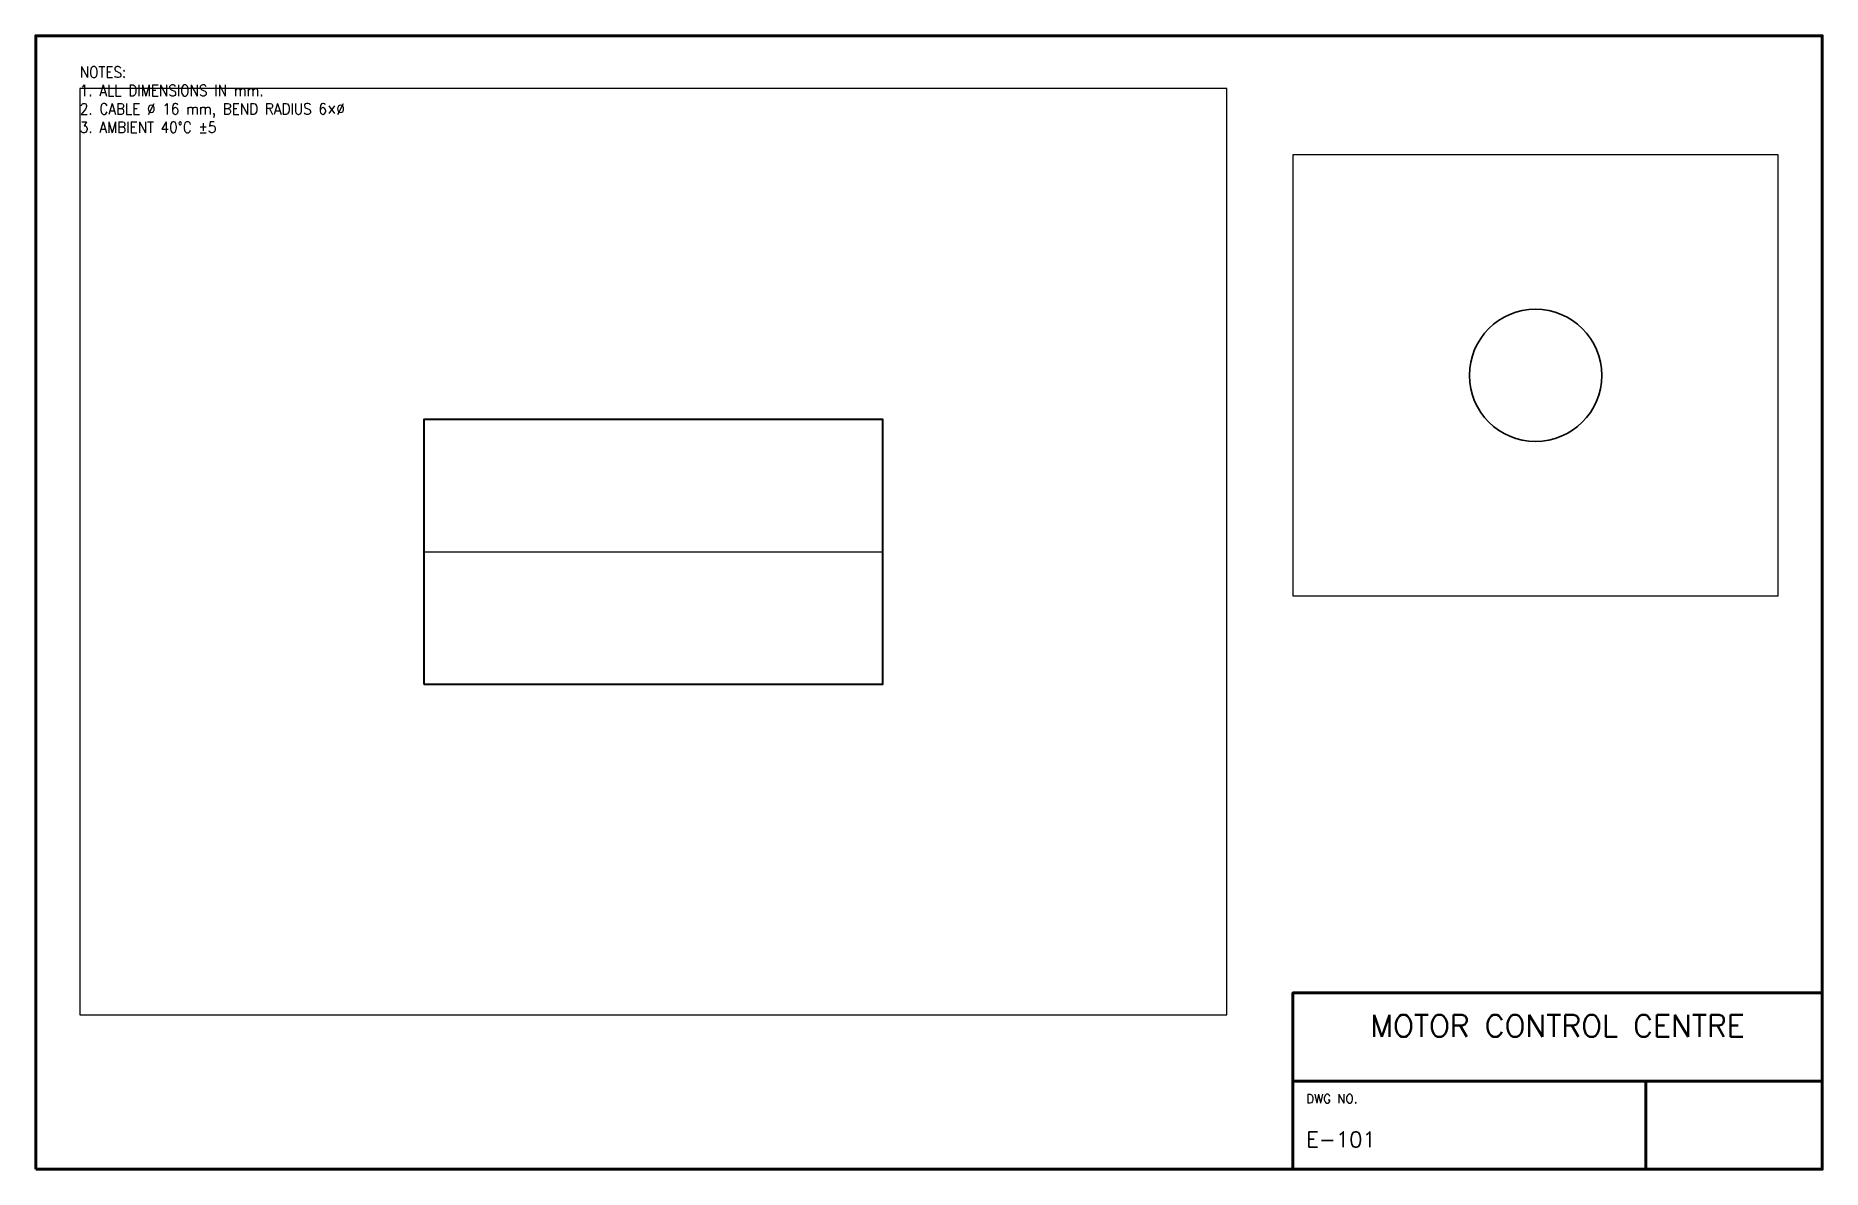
# Paper-space layout 'A3 Sheet' of a CAD drawing. Header units: millimetres. Extents: x 0 to 405, y 0 to 257.
# The model-space entities are those that its viewports show. They can reach past a viewport. Long polylines and large blocks are cut down to what shows.
import ezdxf
from ezdxf.enums import TextEntityAlignment as Align

# ---------------------------------------------------------------- set-up
doc = ezdxf.new("R2010")
doc.units = ezdxf.units.MM
doc.linetypes.add('HIDDEN', pattern=[9.525, 6.35, -3.175])
for name, color, linetype, lineweight in [('ANNO-DETAIL', 2, 'Continuous', 25), ('EQUIPMENT', 3, 'Continuous', 35), ('HIDDEN', 1, 'HIDDEN', 18), ('TITLE', 7, 'Continuous', 50)]:
    doc.layers.add(name, color=color, linetype=linetype, lineweight=lineweight)
doc.layers.add('VPORTS', color=8, linetype='Continuous', plot=False)
doc.styles.add('ROMANS', font='romans.shx', dxfattribs={"width": 0.9})

# ---------------------------------------------------------------- blocks, each defined once
blk = doc.blocks.new('TITLEBLOCK')
for p, q in [((285, 20), (405, 20)), ((365, 0), (365, 20))]:
    blk.add_line(p, q)
for points in [[(0, 0), (405, 0), (405, 257), (0, 257)], [(285, 0), (405, 0), (405, 40), (285, 40)]]:
    blk.add_lwpolyline(points, close=True)
at = {"style": 'ROMANS'}
blk.add_text('DWG NO.', height=2, dxfattribs=at).set_placement((288, 15))
for tag, p, height, flags in [('COMPANY', (290, 33), 3, 2), ('DRAWN', (288, 25), 2.5, 1)]:
    blk.add_attdef(tag, p, '', height=height, dxfattribs=dict(at, flags=flags))
for tag, height, p in [('TITLE', 5, (345, 30)), ('REV', 3.5, (385, 5))]:
    blk.add_attdef(tag, text='', height=height, dxfattribs=at).set_placement(p, align=Align.CENTER)
blk.add_attdef('DWGNO', (288, 5), '', height=3.5, dxfattribs=at)

msp = doc.modelspace()

# ---------------------------------------------------------------- linework, layer by layer
at = {"layer": 'ANNO-DETAIL'}
msp.add_circle((1200, 800), 150, dxfattribs=at)
at = {"layer": 'EQUIPMENT'}
msp.add_lwpolyline([(0, 0), (5200, 0), (5200, 3000), (0, 3000)], close=True, dxfattribs=at)
at = {"layer": 'HIDDEN'}
msp.add_line((0, 1500), (5200, 1500), dxfattribs=at)

psp = doc.layouts.new('A3 Sheet')

# ---------------------------------------------------------------- block references
at = {"layer": 'TITLE'}
ref = psp.add_blockref('TITLEBLOCK', (0, 0), dxfattribs=at)
ref.add_attrib('TITLE', 'MOTOR CONTROL CENTRE', dxfattribs={"layer": '0', "height": 5, "style": 'ROMANS'}).set_placement((345, 30), align=Align.CENTER)
ref.add_attrib('DWGNO', 'E-101', (288, 5), dxfattribs={"layer": '0', "height": 3.5, "style": 'ROMANS'})

# ---------------------------------------------------------------- texts
at = {"layer": 'TITLE', "insert": (10, 250), "char_height": 2.5, "width": 120, "attachment_point": 1, "style": 'ROMANS'}
psp.add_mtext('NOTES:\\P1. ALL DIMENSIONS IN mm.\\P2. CABLE ⌀ 16 mm, BEND RADIUS 6×⌀\\P3. AMBIENT 40°C ±5', dxfattribs=at)

# ---------------------------------------------------------------- viewports
at = {"layer": 'VPORTS'}
vp = psp.add_viewport(center=(140, 140), size=(260, 210), view_center_point=(2600, 1500), view_height=10500, dxfattribs=at)
vp.frozen_layers = ['ANNO-DETAIL']
psp.add_viewport(center=(340, 180), size=(110, 100), view_center_point=(1200, 800), view_height=1000, status=3, dxfattribs=at)

doc.saveas('drawing.dxf')
